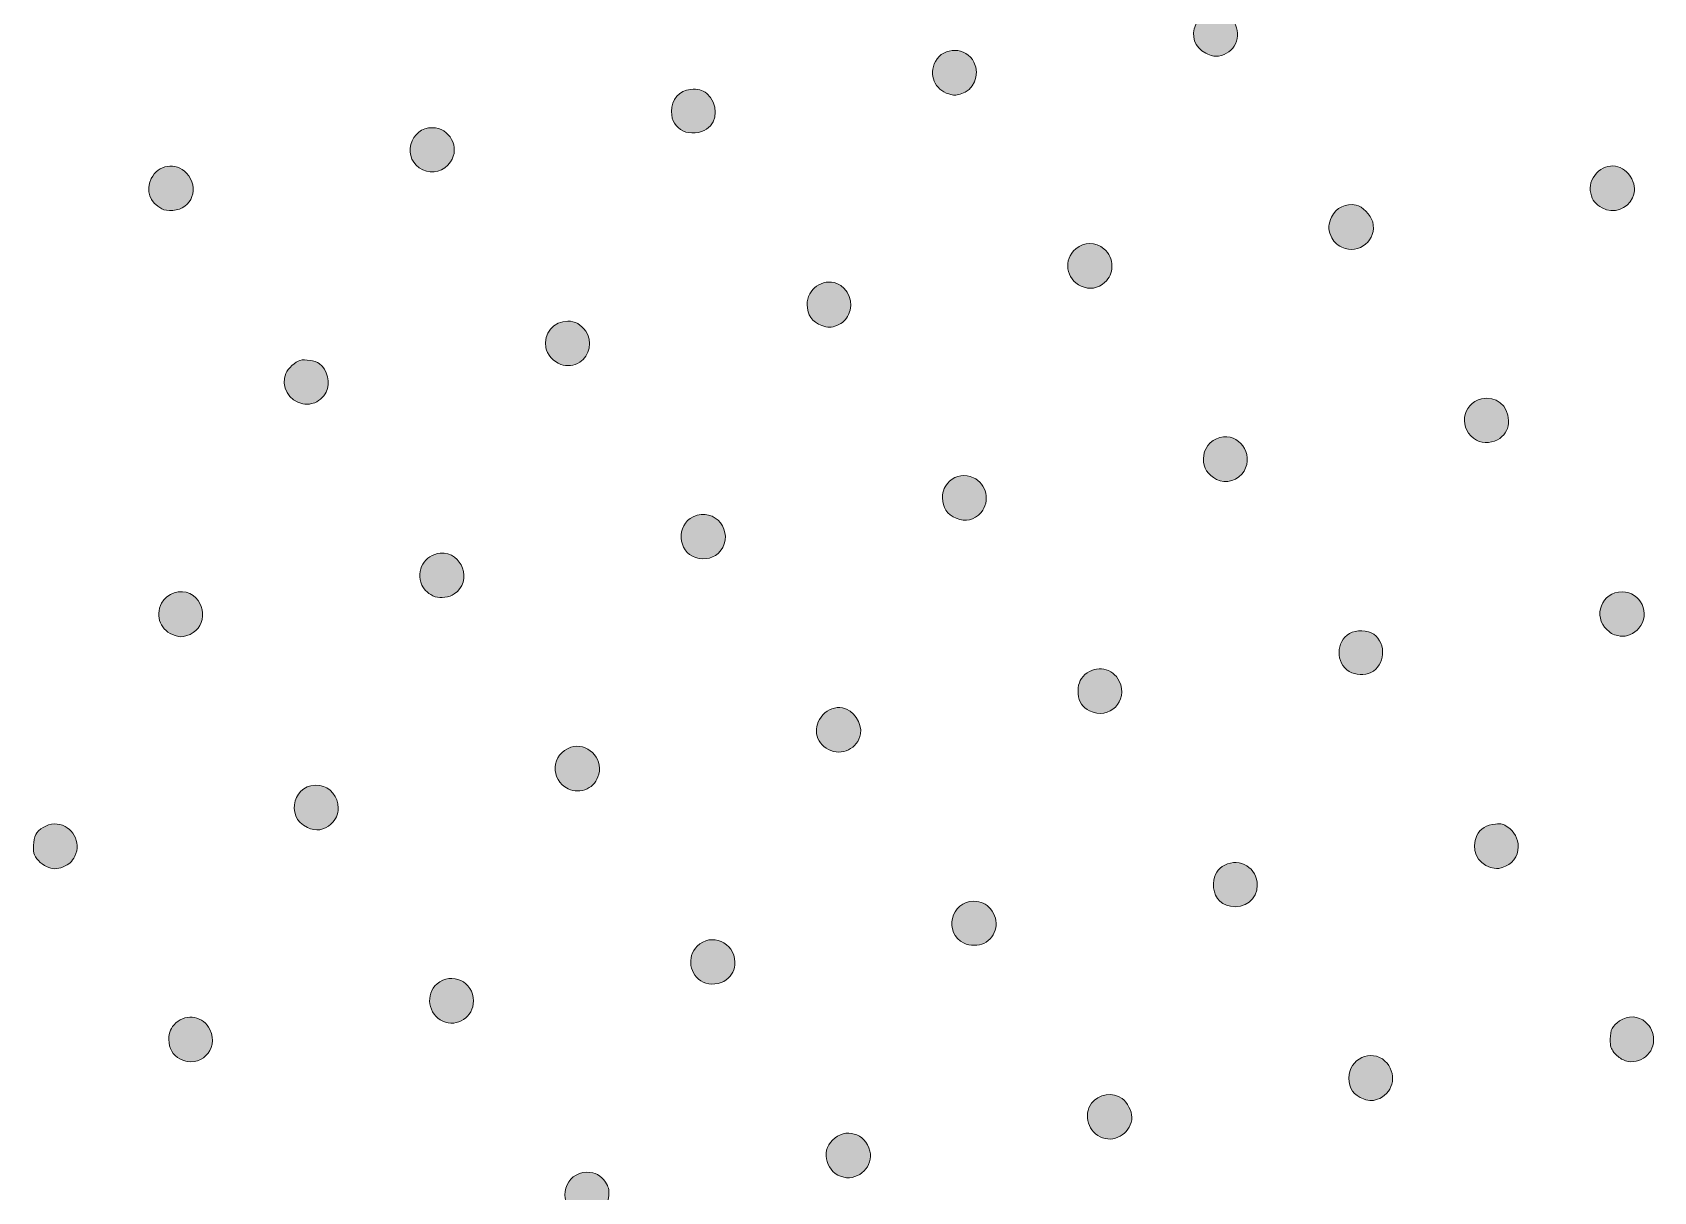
# Model space of a CAD drawing. Extents: x 0 to 500, y 2 to 498.
# Drawn here: x 0 to 121, y 325.6 to 412.1 of the extents above; entities that cross this region are included whole.
import ezdxf

# ---------------------------------------------------------------- set-up
doc = ezdxf.new("R2010")
doc.units = 0
doc.header["$MEASUREMENT"] = 0
doc.layers.add('LAYER_1', color=7, linetype='Continuous', lineweight=0)

# ---------------------------------------------------------------- blocks, each defined once
blk = doc.blocks.new('Block_0')
at = {"layer": 'LAYER_1', "true_color": 0x000000, "transparency": 33554687}
h = blk.add_hatch(color=18, dxfattribs=at)
h.dxf.hatch_style = 2
edge = h.paths.add_edge_path()
edge.add_spline(control_points=[(89.68, 412.85), (89.01, 413.99), (87.36, 413.9), (86.81, 412.69), (86.42, 411.83), (86.72, 410.97), (87.56, 410.54), (87.99, 410.32), (88.16, 410.29), (88.5, 410.33), (89.7, 410.49), (90.31, 411.78), (89.68, 412.85)], knot_values=[0, 0, 0, 0, 1, 1, 1, 2, 2, 2, 3, 3, 3, 4, 4, 4, 4], degree=3, periodic=0)
h = blk.add_hatch(color=18, dxfattribs=at)
h.dxf.hatch_style = 2
edge = h.paths.add_edge_path()
edge.add_spline(control_points=[(70.26, 409.86), (69.7, 411.02), (67.98, 411.05), (67.38, 409.92), (66.86, 408.94), (67.34, 407.8), (68.38, 407.5), (68.82, 407.38), (68.84, 407.37), (69.24, 407.49), (70.25, 407.77), (70.73, 408.88), (70.26, 409.86)], knot_values=[0, 0, 0, 0, 1, 1, 1, 2, 2, 2, 3, 3, 3, 4, 4, 4, 4], degree=3, periodic=0)
h = blk.add_hatch(color=18, dxfattribs=at)
h.dxf.hatch_style = 2
edge = h.paths.add_edge_path()
edge.add_spline(control_points=[(50.31, 404.86), (51.17, 405.46), (51.17, 406.8), (50.32, 407.52), (49.96, 407.82), (49.69, 407.89), (49.1, 407.84), (48.25, 407.75), (47.7, 407.1), (47.7, 406.18), (47.7, 405.47), (47.95, 405.07), (48.59, 404.72), (48.59, 404.72), (48.59, 404.72), (48.59, 404.72), (49, 404.5), (49.91, 404.57), (50.31, 404.86)], knot_values=[0, 0, 0, 0, 1, 1, 1, 2, 2, 2, 3, 3, 3, 4, 4, 4, 5, 5, 5, 6, 6, 6, 6], degree=3, periodic=0)
h = blk.add_hatch(color=18, dxfattribs=at)
h.dxf.hatch_style = 2
edge = h.paths.add_edge_path()
edge.add_spline(control_points=[(29.83, 404.98), (29.07, 404.98), (28.44, 404.48), (28.23, 403.73), (28.03, 402.96), (28.37, 402.22), (29.13, 401.83), (29.82, 401.47), (30.74, 401.73), (31.2, 402.42), (31.94, 403.51), (31.14, 404.98), (29.83, 404.98)], knot_values=[0, 0, 0, 0, 1, 1, 1, 2, 2, 2, 3, 3, 3, 4, 4, 4, 4], degree=3, periodic=0)
h = blk.add_hatch(color=18, dxfattribs=at)
h.dxf.hatch_style = 2
edge = h.paths.add_edge_path()
edge.add_spline(control_points=[(11.5, 401.59), (10.7, 402.42), (9.37, 402.22), (8.87, 401.18), (8.44, 400.29), (8.75, 399.41), (9.66, 398.92), (9.85, 398.82), (10.11, 398.78), (10.47, 398.8), (11.91, 398.89), (12.51, 400.53), (11.5, 401.59)], knot_values=[0, 0, 0, 0, 1, 1, 1, 2, 2, 2, 3, 3, 3, 4, 4, 4, 4], degree=3, periodic=0)
h = blk.add_hatch(color=18, dxfattribs=at)
h.dxf.hatch_style = 2
edge = h.paths.add_edge_path()
edge.add_spline(control_points=[(119.34, 401.17), (118.79, 402.25), (117.51, 402.45), (116.72, 401.58), (116.31, 401.13), (116.16, 400.62), (116.28, 400.08), (116.4, 399.56), (116.64, 399.26), (117.14, 398.99), (117.98, 398.54), (119, 398.89), (119.39, 399.75), (119.62, 400.27), (119.61, 400.62), (119.34, 401.17)], knot_values=[0, 0, 0, 0, 1, 1, 1, 2, 2, 2, 3, 3, 3, 4, 4, 4, 5, 5, 5, 5], degree=3, periodic=0)
h = blk.add_hatch(color=18, dxfattribs=at)
h.dxf.hatch_style = 2
edge = h.paths.add_edge_path()
edge.add_spline(control_points=[(98.77, 399.2), (98, 399.35), (97.29, 399), (96.95, 398.31), (96.7, 397.83), (96.68, 397.41), (96.88, 396.93), (97.07, 396.47), (97.27, 396.26), (97.72, 396.05), (98.99, 395.47), (100.37, 396.61), (100.01, 397.95), (99.86, 398.49), (99.24, 399.11), (98.77, 399.2)], knot_values=[0, 0, 0, 0, 1, 1, 1, 2, 2, 2, 3, 3, 3, 4, 4, 4, 5, 5, 5, 5], degree=3, periodic=0)
h = blk.add_hatch(color=18, dxfattribs=at)
h.dxf.hatch_style = 2
edge = h.paths.add_edge_path()
edge.add_spline(control_points=[(80.01, 393.42), (80.4, 393.79), (80.55, 394.12), (80.55, 394.61), (80.55, 395.18), (80.37, 395.58), (79.96, 395.94), (79.36, 396.47), (78.46, 396.47), (77.86, 395.94), (76.91, 395.11), (77.11, 393.68), (78.25, 393.15), (78.25, 393.15), (78.25, 393.15), (78.25, 393.15), (78.88, 392.87), (79.53, 392.97), (80.01, 393.42)], knot_values=[0, 0, 0, 0, 1, 1, 1, 2, 2, 2, 3, 3, 3, 4, 4, 4, 5, 5, 5, 6, 6, 6, 6], degree=3, periodic=0)
h = blk.add_hatch(color=18, dxfattribs=at)
h.dxf.hatch_style = 2
edge = h.paths.add_edge_path()
edge.add_spline(control_points=[(60.03, 390.22), (60.47, 390.41), (60.69, 390.6), (60.9, 391.03), (61.33, 391.86), (60.88, 393.02), (60.02, 393.35), (58.95, 393.75), (57.81, 392.94), (57.81, 391.77), (57.81, 391.01), (58.18, 390.47), (58.9, 390.21), (58.9, 390.21), (58.9, 390.21), (58.9, 390.21), (59.37, 390.05), (59.61, 390.05), (60.03, 390.22)], knot_values=[0, 0, 0, 0, 1, 1, 1, 2, 2, 2, 3, 3, 3, 4, 4, 4, 5, 5, 5, 6, 6, 6, 6], degree=3, periodic=0)
h = blk.add_hatch(color=18, dxfattribs=at)
h.dxf.hatch_style = 2
edge = h.paths.add_edge_path()
edge.add_spline(control_points=[(41.29, 389.8), (40.94, 390.29), (40.48, 390.54), (39.95, 390.54), (38.9, 390.54), (38.12, 389.61), (38.3, 388.55), (38.38, 388.08), (38.9, 387.5), (39.42, 387.31), (39.87, 387.15), (40.42, 387.21), (40.84, 387.47), (41.6, 387.93), (41.82, 389.06), (41.29, 389.8)], knot_values=[0, 0, 0, 0, 1, 1, 1, 2, 2, 2, 3, 3, 3, 4, 4, 4, 5, 5, 5, 5], degree=3, periodic=0)
h = blk.add_hatch(color=18, dxfattribs=at)
h.dxf.hatch_style = 2
edge = h.paths.add_edge_path()
edge.add_spline(control_points=[(20.95, 384.41), (21.28, 384.48), (21.75, 384.88), (21.93, 385.24), (22.27, 385.89), (22.01, 386.94), (21.4, 387.37), (21.08, 387.59), (20.37, 387.71), (19.96, 387.61), (19.63, 387.52), (19.06, 387), (18.91, 386.64), (18.51, 385.67), (19.13, 384.55), (20.18, 384.37), (20.37, 384.34), (20.56, 384.32), (20.61, 384.33), (20.66, 384.34), (20.82, 384.38), (20.95, 384.41)], knot_values=[0, 0, 0, 0, 1, 1, 1, 2, 2, 2, 3, 3, 3, 4, 4, 4, 5, 5, 5, 6, 6, 6, 7, 7, 7, 7], degree=3, periodic=0)
h = blk.add_hatch(color=18, dxfattribs=at)
h.dxf.hatch_style = 2
edge = h.paths.add_edge_path()
edge.add_spline(control_points=[(110.15, 383.11), (110.14, 384.23), (109.19, 384.99), (108.14, 384.74), (106.63, 384.38), (106.39, 382.4), (107.77, 381.65), (108.26, 381.38), (109.05, 381.44), (109.5, 381.78), (109.95, 382.13), (110.15, 382.54), (110.15, 383.11)], knot_values=[0, 0, 0, 0, 1, 1, 1, 2, 2, 2, 3, 3, 3, 4, 4, 4, 4], degree=3, periodic=0)
h = blk.add_hatch(color=18, dxfattribs=at)
h.dxf.hatch_style = 2
edge = h.paths.add_edge_path()
edge.add_spline(control_points=[(88.61, 381.85), (87.87, 381.65), (87.38, 381.01), (87.38, 380.26), (87.38, 379.57), (87.7, 379.07), (88.36, 378.72), (89.04, 378.36), (90.01, 378.66), (90.41, 379.34), (91.17, 380.64), (90.03, 382.23), (88.61, 381.85)], knot_values=[0, 0, 0, 0, 1, 1, 1, 2, 2, 2, 3, 3, 3, 4, 4, 4, 4], degree=3, periodic=0)
h = blk.add_hatch(color=18, dxfattribs=at)
h.dxf.hatch_style = 2
edge = h.paths.add_edge_path()
edge.add_spline(control_points=[(70.22, 378.85), (69.58, 379.14), (68.95, 379.05), (68.44, 378.58), (68.06, 378.22), (67.91, 377.89), (67.91, 377.35), (67.91, 376.62), (68.25, 376.11), (68.94, 375.82), (69.62, 375.52), (70.28, 375.68), (70.79, 376.26), (71.49, 377.06), (71.2, 378.41), (70.22, 378.85)], knot_values=[0, 0, 0, 0, 1, 1, 1, 2, 2, 2, 3, 3, 3, 4, 4, 4, 5, 5, 5, 5], degree=3, periodic=0)
h = blk.add_hatch(color=18, dxfattribs=at)
h.dxf.hatch_style = 2
edge = h.paths.add_edge_path()
edge.add_spline(control_points=[(49.31, 375.94), (48.02, 375.31), (48.14, 373.32), (49.49, 372.89), (50.18, 372.67), (50.93, 372.86), (51.33, 373.37), (52.44, 374.78), (50.92, 376.71), (49.31, 375.94)], knot_values=[0, 0, 0, 0, 1, 1, 1, 2, 2, 2, 3, 3, 3, 3], degree=3, periodic=0)
h = blk.add_hatch(color=18, dxfattribs=at)
h.dxf.hatch_style = 2
edge = h.paths.add_edge_path()
edge.add_spline(control_points=[(30.43, 373.21), (29.27, 373.12), (28.58, 371.92), (29.07, 370.84), (29.25, 370.44), (29.58, 370.15), (30.06, 369.97), (30.45, 369.83), (31.12, 369.92), (31.48, 370.17), (32.86, 371.11), (32.09, 373.35), (30.43, 373.21)], knot_values=[0, 0, 0, 0, 1, 1, 1, 2, 2, 2, 3, 3, 3, 4, 4, 4, 4], degree=3, periodic=0)
h = blk.add_hatch(color=18, dxfattribs=at)
h.dxf.hatch_style = 2
edge = h.paths.add_edge_path()
edge.add_spline(control_points=[(11.51, 367.06), (12.98, 367.47), (13.13, 369.48), (11.75, 370.2), (11.07, 370.56), (10.02, 370.2), (9.64, 369.49), (9.12, 368.5), (9.59, 367.37), (10.64, 367.07), (10.64, 367.07), (10.64, 367.07), (10.64, 367.07), (11.08, 366.95), (11.1, 366.95), (11.51, 367.06)], knot_values=[0, 0, 0, 0, 1, 1, 1, 2, 2, 2, 3, 3, 3, 4, 4, 4, 5, 5, 5, 5], degree=3, periodic=0)
h = blk.add_hatch(color=18, dxfattribs=at)
h.dxf.hatch_style = 2
edge = h.paths.add_edge_path()
edge.add_spline(control_points=[(118.62, 370.33), (117.11, 370.33), (116.39, 368.5), (117.51, 367.49), (117.85, 367.18), (117.98, 367.12), (118.49, 367.03), (118.96, 366.95), (119.52, 367.19), (119.88, 367.62), (120.79, 368.69), (120.02, 370.33), (118.62, 370.33)], knot_values=[0, 0, 0, 0, 1, 1, 1, 2, 2, 2, 3, 3, 3, 4, 4, 4, 4], degree=3, periodic=0)
h = blk.add_hatch(color=18, dxfattribs=at)
h.dxf.hatch_style = 2
edge = h.paths.add_edge_path()
edge.add_spline(control_points=[(100.09, 367.16), (99.64, 367.48), (98.78, 367.51), (98.28, 367.22), (97.25, 366.63), (97.24, 365.01), (98.26, 364.39), (98.73, 364.11), (99.4, 364.08), (99.88, 364.31), (100.95, 364.81), (101.06, 366.47), (100.09, 367.16)], knot_values=[0, 0, 0, 0, 1, 1, 1, 2, 2, 2, 3, 3, 3, 4, 4, 4, 4], degree=3, periodic=0)
h = blk.add_hatch(color=18, dxfattribs=at)
h.dxf.hatch_style = 2
edge = h.paths.add_edge_path()
edge.add_spline(control_points=[(78.54, 364.15), (78.14, 363.8), (77.99, 363.35), (78.04, 362.71), (78.09, 362.11), (78.35, 361.72), (78.88, 361.45), (80.36, 360.72), (81.81, 362.18), (81.1, 363.67), (80.62, 364.65), (79.38, 364.89), (78.54, 364.15)], knot_values=[0, 0, 0, 0, 1, 1, 1, 2, 2, 2, 3, 3, 3, 4, 4, 4, 4], degree=3, periodic=0)
h = blk.add_hatch(color=18, dxfattribs=at)
h.dxf.hatch_style = 2
edge = h.paths.add_edge_path()
edge.add_spline(control_points=[(60.46, 361.67), (59.9, 361.76), (59.36, 361.57), (58.98, 361.15), (58.2, 360.29), (58.39, 359.08), (59.4, 358.56), (60.4, 358.04), (61.59, 358.62), (61.79, 359.73), (61.94, 360.51), (61.23, 361.54), (60.46, 361.67)], knot_values=[0, 0, 0, 0, 1, 1, 1, 2, 2, 2, 3, 3, 3, 4, 4, 4, 4], degree=3, periodic=0)
h = blk.add_hatch(color=18, dxfattribs=at)
h.dxf.hatch_style = 2
edge = h.paths.add_edge_path()
edge.add_spline(control_points=[(41.39, 355.63), (41.84, 355.83), (42.12, 356.19), (42.26, 356.72), (42.59, 357.94), (41.36, 359.12), (40.18, 358.73), (38.72, 358.25), (38.59, 356.27), (39.98, 355.63), (39.98, 355.63), (39.98, 355.63), (39.98, 355.63), (40.46, 355.41), (40.91, 355.41), (41.39, 355.63)], knot_values=[0, 0, 0, 0, 1, 1, 1, 2, 2, 2, 3, 3, 3, 4, 4, 4, 5, 5, 5, 5], degree=3, periodic=0)
h = blk.add_hatch(color=18, dxfattribs=at)
h.dxf.hatch_style = 2
edge = h.paths.add_edge_path()
edge.add_spline(control_points=[(22.81, 354.19), (22.81, 355.03), (22.21, 355.77), (21.44, 355.88), (19.53, 356.17), (18.76, 353.54), (20.52, 352.73), (21.16, 352.43), (21.77, 352.53), (22.28, 353), (22.66, 353.36), (22.81, 353.7), (22.81, 354.19)], knot_values=[0, 0, 0, 0, 1, 1, 1, 2, 2, 2, 3, 3, 3, 4, 4, 4, 4], degree=3, periodic=0)
h = blk.add_hatch(color=18, dxfattribs=at)
h.dxf.hatch_style = 2
edge = h.paths.add_edge_path()
edge.add_spline(control_points=[(3.17, 350.61), (3.68, 351.61), (2.97, 352.89), (1.85, 353), (1.29, 353.05), (0.64, 352.77), (0.33, 352.34), (0.12, 352.04), (0, 351.25), (0.11, 350.83), (0.19, 350.48), (0.63, 350.02), (1.05, 349.83), (1.51, 349.62), (1.84, 349.61), (2.29, 349.8), (2.74, 349.98), (2.95, 350.18), (3.17, 350.61)], knot_values=[0, 0, 0, 0, 1, 1, 1, 2, 2, 2, 3, 3, 3, 4, 4, 4, 5, 5, 5, 6, 6, 6, 6], degree=3, periodic=0)
h = blk.add_hatch(color=18, dxfattribs=at)
h.dxf.hatch_style = 2
edge = h.paths.add_edge_path()
edge.add_spline(control_points=[(110.87, 351.3), (110.87, 351.91), (110.58, 352.45), (110.1, 352.77), (109.75, 353), (109.62, 353.03), (109.17, 353), (108.51, 352.95), (108.04, 352.66), (107.78, 352.13), (107.31, 351.16), (107.79, 350.05), (108.81, 349.76), (109.24, 349.64), (109.27, 349.64), (109.67, 349.75), (110.4, 349.95), (110.87, 350.56), (110.87, 351.3)], knot_values=[0, 0, 0, 0, 1, 1, 1, 2, 2, 2, 3, 3, 3, 4, 4, 4, 5, 5, 5, 6, 6, 6, 6], degree=3, periodic=0)
h = blk.add_hatch(color=18, dxfattribs=at)
h.dxf.hatch_style = 2
edge = h.paths.add_edge_path()
edge.add_spline(control_points=[(88.97, 349.93), (88.43, 349.66), (88.19, 349.25), (88.14, 348.57), (88.09, 347.67), (88.55, 347.04), (89.4, 346.86), (90.44, 346.64), (91.4, 347.39), (91.4, 348.43), (91.4, 349.71), (90.11, 350.51), (88.97, 349.93)], knot_values=[0, 0, 0, 0, 1, 1, 1, 2, 2, 2, 3, 3, 3, 4, 4, 4, 4], degree=3, periodic=0)
h = blk.add_hatch(color=18, dxfattribs=at)
h.dxf.hatch_style = 2
edge = h.paths.add_edge_path()
edge.add_spline(control_points=[(71.5, 346.66), (71.17, 347.05), (70.79, 347.23), (70.26, 347.23), (68.53, 347.25), (67.97, 344.86), (69.52, 344.1), (69.91, 343.91), (70.65, 343.9), (70.99, 344.08), (71.97, 344.58), (72.21, 345.82), (71.5, 346.66)], knot_values=[0, 0, 0, 0, 1, 1, 1, 2, 2, 2, 3, 3, 3, 4, 4, 4, 4], degree=3, periodic=0)
h = blk.add_hatch(color=18, dxfattribs=at)
h.dxf.hatch_style = 2
edge = h.paths.add_edge_path()
edge.add_spline(control_points=[(52.41, 342.69), (52.4, 344.17), (50.65, 344.92), (49.61, 343.88), (48.8, 343.07), (49.02, 341.72), (50.06, 341.19), (50.53, 340.95), (51.34, 341.03), (51.76, 341.36), (52.22, 341.71), (52.42, 342.11), (52.41, 342.69)], knot_values=[0, 0, 0, 0, 1, 1, 1, 2, 2, 2, 3, 3, 3, 4, 4, 4, 4], degree=3, periodic=0)
h = blk.add_hatch(color=18, dxfattribs=at)
h.dxf.hatch_style = 2
edge = h.paths.add_edge_path()
edge.add_spline(control_points=[(30.19, 341.07), (29.29, 340.31), (29.53, 338.76), (30.62, 338.27), (31.7, 337.79), (32.92, 338.6), (32.91, 339.79), (32.91, 341.23), (31.29, 341.99), (30.19, 341.07)], knot_values=[0, 0, 0, 0, 1, 1, 1, 2, 2, 2, 3, 3, 3, 3], degree=3, periodic=0)
h = blk.add_hatch(color=18, dxfattribs=at)
h.dxf.hatch_style = 2
edge = h.paths.add_edge_path()
edge.add_spline(control_points=[(10.71, 338.15), (10.32, 337.79), (10.18, 337.46), (10.18, 336.91), (10.18, 336.24), (10.47, 335.75), (11.01, 335.46), (12.47, 334.69), (13.98, 336.16), (13.25, 337.65), (12.77, 338.64), (11.5, 338.89), (10.71, 338.15)], knot_values=[0, 0, 0, 0, 1, 1, 1, 2, 2, 2, 3, 3, 3, 4, 4, 4, 4], degree=3, periodic=0)
h = blk.add_hatch(color=18, dxfattribs=at)
h.dxf.hatch_style = 2
edge = h.paths.add_edge_path()
edge.add_spline(control_points=[(120.38, 338.21), (119.83, 338.69), (119.07, 338.73), (118.44, 338.3), (117.89, 337.93), (117.74, 337.64), (117.74, 336.93), (117.74, 336.38), (117.78, 336.26), (118.01, 335.95), (118.16, 335.75), (118.46, 335.51), (118.67, 335.41), (119.74, 334.91), (120.97, 335.69), (120.97, 336.87), (120.97, 337.44), (120.79, 337.84), (120.38, 338.21)], knot_values=[0, 0, 0, 0, 1, 1, 1, 2, 2, 2, 3, 3, 3, 4, 4, 4, 5, 5, 5, 6, 6, 6, 6], degree=3, periodic=0)
h = blk.add_hatch(color=18, dxfattribs=at)
h.dxf.hatch_style = 2
edge = h.paths.add_edge_path()
edge.add_spline(control_points=[(100.93, 335.3), (99.91, 336.25), (98.23, 335.46), (98.23, 334.03), (98.23, 333.27), (98.61, 332.73), (99.32, 332.48), (99.81, 332.3), (100.08, 332.31), (100.54, 332.52), (101.62, 333.01), (101.83, 334.47), (100.93, 335.3)], knot_values=[0, 0, 0, 0, 1, 1, 1, 2, 2, 2, 3, 3, 3, 4, 4, 4, 4], degree=3, periodic=0)
h = blk.add_hatch(color=18, dxfattribs=at)
h.dxf.hatch_style = 2
edge = h.paths.add_edge_path()
edge.add_spline(control_points=[(81.32, 332.5), (80.65, 333.01), (79.54, 332.84), (79.03, 332.15), (78.38, 331.27), (78.79, 329.96), (79.86, 329.57), (80.87, 329.2), (82.04, 330.04), (82.04, 331.12), (82.04, 331.57), (81.71, 332.21), (81.32, 332.5)], knot_values=[0, 0, 0, 0, 1, 1, 1, 2, 2, 2, 3, 3, 3, 4, 4, 4, 4], degree=3, periodic=0)
h = blk.add_hatch(color=18, dxfattribs=at)
h.dxf.hatch_style = 2
edge = h.paths.add_edge_path()
edge.add_spline(control_points=[(59.7, 329.41), (58.78, 328.52), (59.26, 326.92), (60.54, 326.63), (61.68, 326.38), (62.79, 327.48), (62.49, 328.58), (62.13, 329.93), (60.68, 330.36), (59.7, 329.41)], knot_values=[0, 0, 0, 0, 1, 1, 1, 2, 2, 2, 3, 3, 3, 3], degree=3, periodic=0)
h = blk.add_hatch(color=18, dxfattribs=at)
h.dxf.hatch_style = 2
edge = h.paths.add_edge_path()
edge.add_spline(control_points=[(43, 325.26), (43.03, 325.77), (43, 325.89), (42.76, 326.26), (42.43, 326.77), (42, 327.01), (41.37, 327), (39.76, 327), (39.12, 324.86), (40.48, 324), (41.23, 323.52), (42.2, 323.68), (42.72, 324.36), (42.91, 324.62), (42.98, 324.82), (43, 325.26)], knot_values=[0, 0, 0, 0, 1, 1, 1, 2, 2, 2, 3, 3, 3, 4, 4, 4, 5, 5, 5, 5], degree=3, periodic=0)
at = {"layer": 'LAYER_1'}
for points, knots in [([(89.68, 412.85), (89.01, 413.99), (87.36, 413.9), (86.81, 412.69), (86.42, 411.83), (86.72, 410.97), (87.56, 410.54), (87.99, 410.32), (88.16, 410.29), (88.5, 410.33), (89.7, 410.49), (90.31, 411.78), (89.68, 412.85)], [0, 0, 0, 0, 1, 1, 1, 2, 2, 2, 3, 3, 3, 4, 4, 4, 4]), ([(70.26, 409.86), (69.7, 411.02), (67.98, 411.05), (67.38, 409.92), (66.86, 408.94), (67.34, 407.8), (68.38, 407.5), (68.82, 407.38), (68.84, 407.37), (69.24, 407.49), (70.25, 407.77), (70.73, 408.88), (70.26, 409.86)], [0, 0, 0, 0, 1, 1, 1, 2, 2, 2, 3, 3, 3, 4, 4, 4, 4]), ([(50.31, 404.86), (51.17, 405.46), (51.17, 406.8), (50.32, 407.52), (49.96, 407.82), (49.69, 407.89), (49.1, 407.84), (48.25, 407.75), (47.7, 407.1), (47.7, 406.18), (47.7, 405.47), (47.95, 405.07), (48.59, 404.72), (48.59, 404.72), (48.59, 404.72), (48.59, 404.72), (49, 404.5), (49.91, 404.57), (50.31, 404.86)], [0, 0, 0, 0, 1, 1, 1, 2, 2, 2, 3, 3, 3, 4, 4, 4, 5, 5, 5, 6, 6, 6, 6]), ([(29.83, 404.98), (29.07, 404.98), (28.44, 404.48), (28.23, 403.73), (28.03, 402.96), (28.37, 402.22), (29.13, 401.83), (29.82, 401.47), (30.74, 401.73), (31.2, 402.42), (31.94, 403.51), (31.14, 404.98), (29.83, 404.98)], [0, 0, 0, 0, 1, 1, 1, 2, 2, 2, 3, 3, 3, 4, 4, 4, 4]), ([(11.5, 401.59), (10.7, 402.42), (9.37, 402.22), (8.87, 401.18), (8.44, 400.29), (8.75, 399.41), (9.66, 398.92), (9.85, 398.82), (10.11, 398.78), (10.47, 398.8), (11.91, 398.89), (12.51, 400.53), (11.5, 401.59)], [0, 0, 0, 0, 1, 1, 1, 2, 2, 2, 3, 3, 3, 4, 4, 4, 4]), ([(119.34, 401.17), (118.79, 402.25), (117.51, 402.45), (116.72, 401.58), (116.31, 401.13), (116.16, 400.62), (116.28, 400.08), (116.4, 399.56), (116.64, 399.26), (117.14, 398.99), (117.98, 398.54), (119, 398.89), (119.39, 399.75), (119.62, 400.27), (119.61, 400.62), (119.34, 401.17)], [0, 0, 0, 0, 1, 1, 1, 2, 2, 2, 3, 3, 3, 4, 4, 4, 5, 5, 5, 5]), ([(98.77, 399.2), (98, 399.35), (97.29, 399), (96.95, 398.31), (96.7, 397.83), (96.68, 397.41), (96.88, 396.93), (97.07, 396.47), (97.27, 396.26), (97.72, 396.05), (98.99, 395.47), (100.37, 396.61), (100.01, 397.95), (99.86, 398.49), (99.24, 399.11), (98.77, 399.2)], [0, 0, 0, 0, 1, 1, 1, 2, 2, 2, 3, 3, 3, 4, 4, 4, 5, 5, 5, 5]), ([(80.01, 393.42), (80.4, 393.79), (80.55, 394.12), (80.55, 394.61), (80.55, 395.18), (80.37, 395.58), (79.96, 395.94), (79.36, 396.47), (78.46, 396.47), (77.86, 395.94), (76.91, 395.11), (77.11, 393.68), (78.25, 393.15), (78.25, 393.15), (78.25, 393.15), (78.25, 393.15), (78.88, 392.87), (79.53, 392.97), (80.01, 393.42)], [0, 0, 0, 0, 1, 1, 1, 2, 2, 2, 3, 3, 3, 4, 4, 4, 5, 5, 5, 6, 6, 6, 6]), ([(60.03, 390.22), (60.47, 390.41), (60.69, 390.6), (60.9, 391.03), (61.33, 391.86), (60.88, 393.02), (60.02, 393.35), (58.95, 393.75), (57.81, 392.94), (57.81, 391.77), (57.81, 391.01), (58.18, 390.47), (58.9, 390.21), (58.9, 390.21), (58.9, 390.21), (58.9, 390.21), (59.37, 390.05), (59.61, 390.05), (60.03, 390.22)], [0, 0, 0, 0, 1, 1, 1, 2, 2, 2, 3, 3, 3, 4, 4, 4, 5, 5, 5, 6, 6, 6, 6]), ([(41.29, 389.8), (40.94, 390.29), (40.48, 390.54), (39.95, 390.54), (38.9, 390.54), (38.12, 389.61), (38.3, 388.55), (38.38, 388.08), (38.9, 387.5), (39.42, 387.31), (39.87, 387.15), (40.42, 387.21), (40.84, 387.47), (41.6, 387.93), (41.82, 389.06), (41.29, 389.8)], [0, 0, 0, 0, 1, 1, 1, 2, 2, 2, 3, 3, 3, 4, 4, 4, 5, 5, 5, 5]), ([(20.95, 384.41), (21.28, 384.48), (21.75, 384.88), (21.93, 385.24), (22.27, 385.89), (22.01, 386.94), (21.4, 387.37), (21.08, 387.59), (20.37, 387.71), (19.96, 387.61), (19.63, 387.52), (19.06, 387), (18.91, 386.64), (18.51, 385.67), (19.13, 384.55), (20.18, 384.37), (20.37, 384.34), (20.56, 384.32), (20.61, 384.33), (20.66, 384.34), (20.82, 384.38), (20.95, 384.41)], [0, 0, 0, 0, 1, 1, 1, 2, 2, 2, 3, 3, 3, 4, 4, 4, 5, 5, 5, 6, 6, 6, 7, 7, 7, 7]), ([(110.15, 383.11), (110.14, 384.23), (109.19, 384.99), (108.14, 384.74), (106.63, 384.38), (106.39, 382.4), (107.77, 381.65), (108.26, 381.38), (109.05, 381.44), (109.5, 381.78), (109.95, 382.13), (110.15, 382.54), (110.15, 383.11)], [0, 0, 0, 0, 1, 1, 1, 2, 2, 2, 3, 3, 3, 4, 4, 4, 4]), ([(88.61, 381.85), (87.87, 381.65), (87.38, 381.01), (87.38, 380.26), (87.38, 379.57), (87.7, 379.07), (88.36, 378.72), (89.04, 378.36), (90.01, 378.66), (90.41, 379.34), (91.17, 380.64), (90.03, 382.23), (88.61, 381.85)], [0, 0, 0, 0, 1, 1, 1, 2, 2, 2, 3, 3, 3, 4, 4, 4, 4]), ([(70.22, 378.85), (69.58, 379.14), (68.95, 379.05), (68.44, 378.58), (68.06, 378.22), (67.91, 377.89), (67.91, 377.35), (67.91, 376.62), (68.25, 376.11), (68.94, 375.82), (69.62, 375.52), (70.28, 375.68), (70.79, 376.26), (71.49, 377.06), (71.2, 378.41), (70.22, 378.85)], [0, 0, 0, 0, 1, 1, 1, 2, 2, 2, 3, 3, 3, 4, 4, 4, 5, 5, 5, 5]), ([(49.31, 375.94), (48.02, 375.31), (48.14, 373.32), (49.49, 372.89), (50.18, 372.67), (50.93, 372.86), (51.33, 373.37), (52.44, 374.78), (50.92, 376.71), (49.31, 375.94)], [0, 0, 0, 0, 1, 1, 1, 2, 2, 2, 3, 3, 3, 3]), ([(30.43, 373.21), (29.27, 373.12), (28.58, 371.92), (29.07, 370.84), (29.25, 370.44), (29.58, 370.15), (30.06, 369.97), (30.45, 369.83), (31.12, 369.92), (31.48, 370.17), (32.86, 371.11), (32.09, 373.35), (30.43, 373.21)], [0, 0, 0, 0, 1, 1, 1, 2, 2, 2, 3, 3, 3, 4, 4, 4, 4]), ([(11.51, 367.06), (12.98, 367.47), (13.13, 369.48), (11.75, 370.2), (11.07, 370.56), (10.02, 370.2), (9.64, 369.49), (9.12, 368.5), (9.59, 367.37), (10.64, 367.07), (10.64, 367.07), (10.64, 367.07), (10.64, 367.07), (11.08, 366.95), (11.1, 366.95), (11.51, 367.06)], [0, 0, 0, 0, 1, 1, 1, 2, 2, 2, 3, 3, 3, 4, 4, 4, 5, 5, 5, 5]), ([(118.62, 370.33), (117.11, 370.33), (116.39, 368.5), (117.51, 367.49), (117.85, 367.18), (117.98, 367.12), (118.49, 367.03), (118.96, 366.95), (119.52, 367.19), (119.88, 367.62), (120.79, 368.69), (120.02, 370.33), (118.62, 370.33)], [0, 0, 0, 0, 1, 1, 1, 2, 2, 2, 3, 3, 3, 4, 4, 4, 4]), ([(100.09, 367.16), (99.64, 367.48), (98.78, 367.51), (98.28, 367.22), (97.25, 366.63), (97.24, 365.01), (98.26, 364.39), (98.73, 364.11), (99.4, 364.08), (99.88, 364.31), (100.95, 364.81), (101.06, 366.47), (100.09, 367.16)], [0, 0, 0, 0, 1, 1, 1, 2, 2, 2, 3, 3, 3, 4, 4, 4, 4]), ([(78.54, 364.15), (78.14, 363.8), (77.99, 363.35), (78.04, 362.71), (78.09, 362.11), (78.35, 361.72), (78.88, 361.45), (80.36, 360.72), (81.81, 362.18), (81.1, 363.67), (80.62, 364.65), (79.38, 364.89), (78.54, 364.15)], [0, 0, 0, 0, 1, 1, 1, 2, 2, 2, 3, 3, 3, 4, 4, 4, 4]), ([(60.46, 361.67), (59.9, 361.76), (59.36, 361.57), (58.98, 361.15), (58.2, 360.29), (58.39, 359.08), (59.4, 358.56), (60.4, 358.04), (61.59, 358.62), (61.79, 359.73), (61.94, 360.51), (61.23, 361.54), (60.46, 361.67)], [0, 0, 0, 0, 1, 1, 1, 2, 2, 2, 3, 3, 3, 4, 4, 4, 4]), ([(41.39, 355.63), (41.84, 355.83), (42.12, 356.19), (42.26, 356.72), (42.59, 357.94), (41.36, 359.12), (40.18, 358.73), (38.72, 358.25), (38.59, 356.27), (39.98, 355.63), (39.98, 355.63), (39.98, 355.63), (39.98, 355.63), (40.46, 355.41), (40.91, 355.41), (41.39, 355.63)], [0, 0, 0, 0, 1, 1, 1, 2, 2, 2, 3, 3, 3, 4, 4, 4, 5, 5, 5, 5]), ([(22.81, 354.19), (22.81, 355.03), (22.21, 355.77), (21.44, 355.88), (19.53, 356.17), (18.76, 353.54), (20.52, 352.73), (21.16, 352.43), (21.77, 352.53), (22.28, 353), (22.66, 353.36), (22.81, 353.7), (22.81, 354.19)], [0, 0, 0, 0, 1, 1, 1, 2, 2, 2, 3, 3, 3, 4, 4, 4, 4]), ([(3.17, 350.61), (3.68, 351.61), (2.97, 352.89), (1.85, 353), (1.29, 353.05), (0.64, 352.77), (0.33, 352.34), (0.12, 352.04), (0, 351.25), (0.11, 350.83), (0.19, 350.48), (0.63, 350.02), (1.05, 349.83), (1.51, 349.62), (1.84, 349.61), (2.29, 349.8), (2.74, 349.98), (2.95, 350.18), (3.17, 350.61)], [0, 0, 0, 0, 1, 1, 1, 2, 2, 2, 3, 3, 3, 4, 4, 4, 5, 5, 5, 6, 6, 6, 6]), ([(110.87, 351.3), (110.87, 351.91), (110.58, 352.45), (110.1, 352.77), (109.75, 353), (109.62, 353.03), (109.17, 353), (108.51, 352.95), (108.04, 352.66), (107.78, 352.13), (107.31, 351.16), (107.79, 350.05), (108.81, 349.76), (109.24, 349.64), (109.27, 349.64), (109.67, 349.75), (110.4, 349.95), (110.87, 350.56), (110.87, 351.3)], [0, 0, 0, 0, 1, 1, 1, 2, 2, 2, 3, 3, 3, 4, 4, 4, 5, 5, 5, 6, 6, 6, 6]), ([(88.97, 349.93), (88.43, 349.66), (88.19, 349.25), (88.14, 348.57), (88.09, 347.67), (88.55, 347.04), (89.4, 346.86), (90.44, 346.64), (91.4, 347.39), (91.4, 348.43), (91.4, 349.71), (90.11, 350.51), (88.97, 349.93)], [0, 0, 0, 0, 1, 1, 1, 2, 2, 2, 3, 3, 3, 4, 4, 4, 4]), ([(71.5, 346.66), (71.17, 347.05), (70.79, 347.23), (70.26, 347.23), (68.53, 347.25), (67.97, 344.86), (69.52, 344.1), (69.91, 343.91), (70.65, 343.9), (70.99, 344.08), (71.97, 344.58), (72.21, 345.82), (71.5, 346.66)], [0, 0, 0, 0, 1, 1, 1, 2, 2, 2, 3, 3, 3, 4, 4, 4, 4]), ([(52.41, 342.69), (52.4, 344.17), (50.65, 344.92), (49.61, 343.88), (48.8, 343.07), (49.02, 341.72), (50.06, 341.19), (50.53, 340.95), (51.34, 341.03), (51.76, 341.36), (52.22, 341.71), (52.42, 342.11), (52.41, 342.69)], [0, 0, 0, 0, 1, 1, 1, 2, 2, 2, 3, 3, 3, 4, 4, 4, 4]), ([(30.19, 341.07), (29.29, 340.31), (29.53, 338.76), (30.62, 338.27), (31.7, 337.79), (32.92, 338.6), (32.91, 339.79), (32.91, 341.23), (31.29, 341.99), (30.19, 341.07)], [0, 0, 0, 0, 1, 1, 1, 2, 2, 2, 3, 3, 3, 3]), ([(10.71, 338.15), (10.32, 337.79), (10.18, 337.46), (10.18, 336.91), (10.18, 336.24), (10.47, 335.75), (11.01, 335.46), (12.47, 334.69), (13.98, 336.16), (13.25, 337.65), (12.77, 338.64), (11.5, 338.89), (10.71, 338.15)], [0, 0, 0, 0, 1, 1, 1, 2, 2, 2, 3, 3, 3, 4, 4, 4, 4]), ([(120.38, 338.21), (119.83, 338.69), (119.07, 338.73), (118.44, 338.3), (117.89, 337.93), (117.74, 337.64), (117.74, 336.93), (117.74, 336.38), (117.78, 336.26), (118.01, 335.95), (118.16, 335.75), (118.46, 335.51), (118.67, 335.41), (119.74, 334.91), (120.97, 335.69), (120.97, 336.87), (120.97, 337.44), (120.79, 337.84), (120.38, 338.21)], [0, 0, 0, 0, 1, 1, 1, 2, 2, 2, 3, 3, 3, 4, 4, 4, 5, 5, 5, 6, 6, 6, 6]), ([(100.93, 335.3), (99.91, 336.25), (98.23, 335.46), (98.23, 334.03), (98.23, 333.27), (98.61, 332.73), (99.32, 332.48), (99.81, 332.3), (100.08, 332.31), (100.54, 332.52), (101.62, 333.01), (101.83, 334.47), (100.93, 335.3)], [0, 0, 0, 0, 1, 1, 1, 2, 2, 2, 3, 3, 3, 4, 4, 4, 4]), ([(81.32, 332.5), (80.65, 333.01), (79.54, 332.84), (79.03, 332.15), (78.38, 331.27), (78.79, 329.96), (79.86, 329.57), (80.87, 329.2), (82.04, 330.04), (82.04, 331.12), (82.04, 331.57), (81.71, 332.21), (81.32, 332.5)], [0, 0, 0, 0, 1, 1, 1, 2, 2, 2, 3, 3, 3, 4, 4, 4, 4]), ([(59.7, 329.41), (58.78, 328.52), (59.26, 326.92), (60.54, 326.63), (61.68, 326.38), (62.79, 327.48), (62.49, 328.58), (62.13, 329.93), (60.68, 330.36), (59.7, 329.41)], [0, 0, 0, 0, 1, 1, 1, 2, 2, 2, 3, 3, 3, 3]), ([(43, 325.26), (43.03, 325.77), (43, 325.89), (42.76, 326.26), (42.43, 326.77), (42, 327.01), (41.37, 327), (39.76, 327), (39.12, 324.86), (40.48, 324), (41.23, 323.52), (42.2, 323.68), (42.72, 324.36), (42.91, 324.62), (42.98, 324.82), (43, 325.26)], [0, 0, 0, 0, 1, 1, 1, 2, 2, 2, 3, 3, 3, 4, 4, 4, 5, 5, 5, 5])]:
    blk.add_open_spline(points, degree=3, knots=knots, dxfattribs=at)

msp = doc.modelspace()

# ---------------------------------------------------------------- block references
at = {"layer": 'LAYER_1'}
msp.add_blockref('Block_0', (0, 0), dxfattribs=at)

doc.saveas('drawing.dxf')
